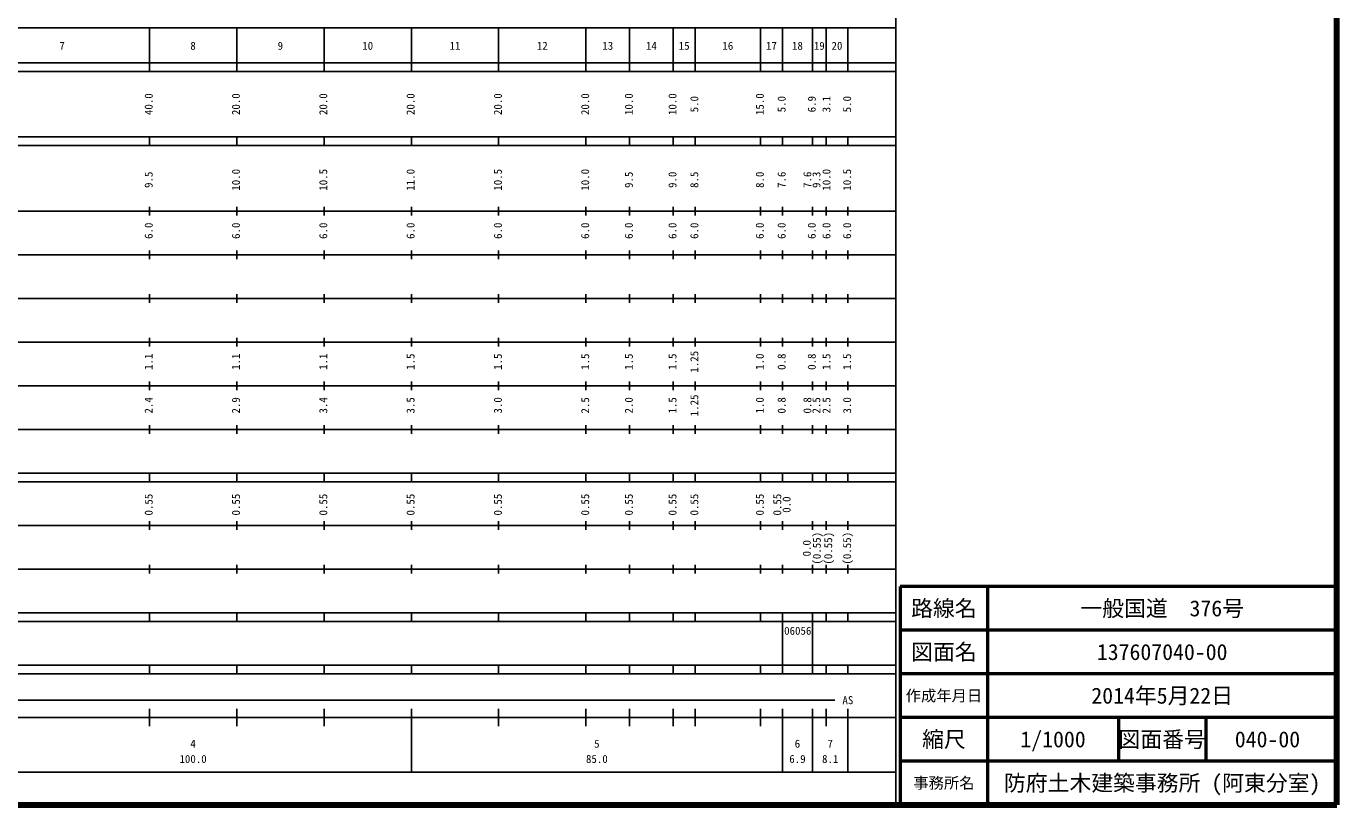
# Model space of a CAD drawing. Units: millimetres on the paper, enlarged 1000 times. Extents: x 40000 to 680000, y 20000 to 380000.
# Drawn here: x 379777 to 680000, y 20000 to 198357 of the extents above; entities that cross this region are included whole.
import ezdxf
from ezdxf.enums import TextEntityAlignment as Align

# ---------------------------------------------------------------- set-up
doc = ezdxf.new("R2010")
doc.units = ezdxf.units.MM
doc.header["$LTSCALE"] = 1000
for name, color, linetype, lineweight in [('M-TTL', 2, 'Continuous', 140), ('M-TTL-BAND', 7, 'Continuous', 25), ('M-TTL-FRAM', 2, 'Continuous', 50), ('M-TTL-LINE', 7, 'Continuous', 50)]:
    doc.layers.add(name, color=color, linetype=linetype, lineweight=lineweight)
doc.layers.add('M-TTL-TXT', color=7, linetype='Continuous')
doc.styles.add('ＭＳ ゴシック', font='')
doc.styles.get('ＭＳ ゴシック').set_extended_font_data('MS Gothic')

msp = doc.modelspace()

# ---------------------------------------------------------------- linework, layer by layer
at = {"layer": 'M-TTL'}
for p, q in [((680000, 20000), (680000, 380000)), ((40000, 20000), (680000, 20000))]:
    msp.add_line(p, q, dxfattribs=at)
at = {"layer": 'M-TTL-BAND'}
for p, q in [((579000, 20000), (579000, 370000)), ((68000, 198000), (579000, 198000)), ((408000, 188000), (408000, 198000)), ((428000, 188000), (428000, 198000)), ((448000, 188000), (448000, 198000)), ((468000, 188000), (468000, 198000)), ((488000, 188000), (488000, 198000)), ((508000, 188000), (508000, 198000)), ((518000, 188000), (518000, 198000)), ((528000, 188000), (528000, 198000)), ((533000, 188000), (533000, 198000)), ((548000, 188000), (548000, 198000)), ((553000, 188000), (553000, 198000)), ((559900, 188000), (559900, 198000)), ((563000, 188000), (563000, 198000)), ((568000, 188000), (568000, 198000)), ((40000, 190000), (579000, 190000)), ((40000, 188000), (579000, 188000)), ((40000, 173000), (579000, 173000)), ((408000, 171000), (408000, 173000)), ((428000, 171000), (428000, 173000)), ((448000, 171000), (448000, 173000)), ((468000, 171000), (468000, 173000)), ((488000, 171000), (488000, 173000)), ((508000, 171000), (508000, 173000)), ((518000, 171000), (518000, 173000)), ((528000, 171000), (528000, 173000)), ((533000, 171000), (533000, 173000)), ((548000, 171000), (548000, 173000)), ((553000, 171000), (553000, 173000)), ((559900, 171000), (559900, 173000)), ((563000, 171000), (563000, 173000)), ((568000, 171000), (568000, 173000)), ((40000, 171000), (579000, 171000)), ((408000, 155000), (408000, 157000)), ((428000, 155000), (428000, 157000)), ((448000, 155000), (448000, 157000)), ((468000, 155000), (468000, 157000)), ((488000, 155000), (488000, 157000)), ((508000, 155000), (508000, 157000)), ((518000, 155000), (518000, 157000)), ((528000, 155000), (528000, 157000)), ((533000, 155000), (533000, 157000)), ((548000, 155000), (548000, 157000)), ((553000, 155000), (553000, 157000)), ((559900, 155000), (559900, 157000)), ((563000, 155000), (563000, 157000)), ((568000, 155000), (568000, 157000)), ((40000, 156000), (579000, 156000)), ((46000, 146000), (579000, 146000)), ((408000, 145000), (408000, 147000)), ((428000, 145000), (428000, 147000)), ((448000, 145000), (448000, 147000)), ((468000, 145000), (468000, 147000)), ((488000, 145000), (488000, 147000)), ((508000, 145000), (508000, 147000)), ((518000, 145000), (518000, 147000)), ((528000, 145000), (528000, 147000)), ((533000, 145000), (533000, 147000)), ((548000, 145000), (548000, 147000)), ((553000, 145000), (553000, 147000)), ((559900, 145000), (559900, 147000)), ((563000, 145000), (563000, 147000)), ((568000, 145000), (568000, 147000)), ((52000, 136000), (579000, 136000)), ((408000, 135000), (408000, 137000)), ((428000, 135000), (428000, 137000)), ((448000, 135000), (448000, 137000)), ((468000, 135000), (468000, 137000)), ((488000, 135000), (488000, 137000)), ((508000, 135000), (508000, 137000)), ((518000, 135000), (518000, 137000)), ((528000, 135000), (528000, 137000)), ((533000, 135000), (533000, 137000)), ((548000, 135000), (548000, 137000)), ((553000, 135000), (553000, 137000)), ((559900, 135000), (559900, 137000)), ((563000, 135000), (563000, 137000)), ((568000, 135000), (568000, 137000)), ((408000, 125000), (408000, 127000)), ((428000, 125000), (428000, 127000)), ((448000, 125000), (448000, 127000)), ((468000, 125000), (468000, 127000)), ((488000, 125000), (488000, 127000)), ((508000, 125000), (508000, 127000)), ((518000, 125000), (518000, 127000)), ((528000, 125000), (528000, 127000)), ((533000, 125000), (533000, 127000)), ((548000, 125000), (548000, 127000)), ((553000, 125000), (553000, 127000)), ((559900, 125000), (559900, 127000)), ((563000, 125000), (563000, 127000)), ((568000, 125000), (568000, 127000)), ((46000, 126000), (579000, 126000)), ((52000, 116000), (579000, 116000)), ((408000, 115000), (408000, 117000)), ((428000, 115000), (428000, 117000)), ((448000, 115000), (448000, 117000)), ((468000, 115000), (468000, 117000)), ((488000, 115000), (488000, 117000)), ((508000, 115000), (508000, 117000)), ((518000, 115000), (518000, 117000)), ((528000, 115000), (528000, 117000)), ((533000, 115000), (533000, 117000)), ((548000, 115000), (548000, 117000)), ((553000, 115000), (553000, 117000)), ((559900, 115000), (559900, 117000)), ((563000, 115000), (563000, 117000)), ((568000, 115000), (568000, 117000)), ((46000, 106000), (579000, 106000)), ((408000, 105000), (408000, 107000)), ((428000, 105000), (428000, 107000)), ((448000, 105000), (448000, 107000)), ((468000, 105000), (468000, 107000)), ((488000, 105000), (488000, 107000)), ((508000, 105000), (508000, 107000)), ((518000, 105000), (518000, 107000)), ((528000, 105000), (528000, 107000)), ((533000, 105000), (533000, 107000)), ((548000, 105000), (548000, 107000)), ((553000, 105000), (553000, 107000)), ((559900, 105000), (559900, 107000)), ((563000, 105000), (563000, 107000)), ((568000, 105000), (568000, 107000)), ((40000, 96000), (579000, 96000)), ((40000, 94000), (579000, 94000)), ((408000, 94000), (408000, 96000)), ((428000, 94000), (428000, 96000)), ((448000, 94000), (448000, 96000)), ((468000, 94000), (468000, 96000)), ((488000, 94000), (488000, 96000)), ((508000, 94000), (508000, 96000)), ((518000, 94000), (518000, 96000)), ((528000, 94000), (528000, 96000)), ((533000, 94000), (533000, 96000)), ((548000, 94000), (548000, 96000)), ((553000, 94000), (553000, 96000)), ((559900, 94000), (559900, 96000)), ((563000, 94000), (563000, 96000)), ((568000, 94000), (568000, 96000)), ((408000, 83000), (408000, 85000)), ((428000, 83000), (428000, 85000)), ((448000, 83000), (448000, 85000)), ((468000, 83000), (468000, 85000)), ((488000, 83000), (488000, 85000)), ((508000, 83000), (508000, 85000)), ((518000, 83000), (518000, 85000)), ((528000, 83000), (528000, 85000)), ((533000, 83000), (533000, 85000)), ((548000, 83000), (548000, 85000)), ((553000, 83000), (553000, 85000)), ((559900, 83000), (559900, 85000)), ((563000, 83000), (563000, 85000)), ((568000, 83000), (568000, 85000)), ((49000, 84000), (579000, 84000)), ((40000, 74000), (579000, 74000)), ((408000, 73000), (408000, 75000)), ((428000, 73000), (428000, 75000)), ((448000, 73000), (448000, 75000)), ((468000, 73000), (468000, 75000)), ((488000, 73000), (488000, 75000)), ((508000, 73000), (508000, 75000)), ((518000, 73000), (518000, 75000)), ((528000, 73000), (528000, 75000)), ((533000, 73000), (533000, 75000)), ((548000, 73000), (548000, 75000)), ((553000, 73000), (553000, 75000)), ((559900, 73000), (559900, 75000)), ((563000, 73000), (563000, 75000)), ((568000, 73000), (568000, 75000)), ((40000, 64000), (579000, 64000)), ((408000, 62000), (408000, 64000)), ((428000, 62000), (428000, 64000)), ((448000, 62000), (448000, 64000)), ((468000, 62000), (468000, 64000)), ((488000, 62000), (488000, 64000)), ((508000, 62000), (508000, 64000)), ((518000, 62000), (518000, 64000)), ((528000, 62000), (528000, 64000)), ((533000, 62000), (533000, 64000)), ((548000, 62000), (548000, 64000)), ((553000, 62000), (553000, 64000)), ((559900, 62000), (559900, 64000)), ((563000, 62000), (563000, 64000)), ((568000, 62000), (568000, 64000)), ((40000, 62000), (579000, 62000)), ((553000, 52000), (553000, 62000)), ((559900, 52000), (559900, 62000)), ((40000, 52000), (579000, 52000)), ((408000, 50000), (408000, 52000)), ((428000, 50000), (428000, 52000)), ((448000, 50000), (448000, 52000)), ((468000, 50000), (468000, 52000)), ((488000, 50000), (488000, 52000)), ((508000, 50000), (508000, 52000)), ((518000, 50000), (518000, 52000)), ((528000, 50000), (528000, 52000)), ((533000, 50000), (533000, 52000)), ((548000, 50000), (548000, 52000)), ((553000, 50000), (553000, 52000)), ((559900, 50000), (559900, 52000)), ((563000, 50000), (563000, 52000)), ((568000, 50000), (568000, 52000)), ((40000, 50000), (579000, 50000)), ((71000, 44000), (565000, 44000)), ((40000, 40000), (579000, 40000)), ((408000, 38000), (408000, 42000)), ((428000, 38000), (428000, 42000)), ((448000, 38000), (448000, 42000)), ((468000, 27500), (468000, 42000)), ((488000, 38000), (488000, 42000)), ((508000, 38000), (508000, 42000)), ((518000, 38000), (518000, 42000)), ((528000, 38000), (528000, 42000)), ((533000, 38000), (533000, 42000)), ((548000, 38000), (548000, 42000)), ((553000, 27500), (553000, 42000)), ((559900, 27500), (559900, 42000)), ((563000, 38000), (563000, 42000)), ((568000, 27500), (568000, 42000)), ((68000, 27500), (579000, 27500))]:
    msp.add_line(p, q, dxfattribs=at)
at = {"layer": 'M-TTL-FRAM'}
for p, q in [((680000, 70000), (580000, 70000)), ((580000, 70000), (580000, 20000))]:
    msp.add_line(p, q, dxfattribs=at)
at = {"layer": 'M-TTL-LINE'}
for p, q in [((600000, 70000), (600000, 20000)), ((680000, 60000), (580000, 60000)), ((680000, 50000), (580000, 50000)), ((680000, 40000), (580000, 40000)), ((630000, 40000), (630000, 30000)), ((650000, 40000), (650000, 30000)), ((680000, 30000), (580000, 30000))]:
    msp.add_line(p, q, dxfattribs=at)

# ---------------------------------------------------------------- texts
at = {"layer": 'M-TTL-BAND', "style": 'ＭＳ ゴシック'}
for s, p in [('7', (388000, 192405)), ('8', (418000, 192405)), ('9', (438000, 192405)), ('10', (458000, 192405)), ('11', (478000, 192405)), ('12', (498000, 192405)), ('13', (513000, 192405)), ('14', (523000, 192405)), ('15', (530500, 192405)), ('16', (540500, 192405)), ('17', (550500, 192405)), ('18', (556450, 192405)), ('19', (561450, 192405)), ('20', (565500, 192405)), ('AS', (568000, 42500)), ('4', (418000, 32523)), ('5', (510500, 32523)), ('6', (556450, 32523)), ('7', (563950, 32523)), ('100.0', (418000, 29033)), ('85.0', (510500, 29033)), ('6.9', (556450, 29033)), ('8.1', (563950, 29033))]:
    msp.add_text(s, height=1833, dxfattribs=at).set_placement(p, align=Align.BOTTOM_CENTER)
for s, p in [('40.0', (409285, 180500)), ('20.0', (429285, 180500)), ('20.0', (449285, 180500)), ('20.0', (469285, 180500)), ('20.0', (489285, 180500)), ('20.0', (509285, 180500)), ('10.0', (519285, 180500)), ('10.0', (529285, 180500)), ('5.0', (534285, 180500)), ('15.0', (549285, 180500)), ('5.0', (554285, 180500)), ('6.9', (561185, 180500)), ('3.1', (564555, 180500)), ('5.0', (569285, 180500)), ('10.0', (429285, 163174)), ('10.5', (449285, 163174)), ('11.0', (469285, 163174)), ('10.5', (489285, 163174)), ('10.0', (509285, 163174)), ('10.0', (564555, 163174)), ('10.5', (569285, 163174)), ('9.5', (409285, 163174)), ('9.5', (519285, 163174)), ('9.0', (529285, 163174)), ('8.5', (534285, 163174)), ('8.0', (549285, 163174)), ('7.6', (554285, 163174)), ('7.6', (560185, 163174)), ('9.3', (562265, 163174)), ('6.0', (409285, 151500)), ('6.0', (429285, 151500)), ('6.0', (449285, 151500)), ('6.0', (469285, 151500)), ('6.0', (489285, 151500)), ('6.0', (509285, 151500)), ('6.0', (519285, 151500)), ('6.0', (529285, 151500)), ('6.0', (534285, 151500)), ('6.0', (549285, 151500)), ('6.0', (554285, 151500)), ('6.0', (561185, 151500)), ('6.0', (564555, 151500)), ('6.0', (569285, 151500)), ('1.1', (409285, 121500)), ('1.1', (429285, 121500)), ('1.1', (449285, 121500)), ('1.5', (469285, 121500)), ('1.5', (489285, 121500)), ('1.5', (509285, 121500)), ('1.5', (519285, 121500)), ('1.5', (529285, 121500)), ('1.25', (534285, 121500)), ('1.0', (549285, 121500)), ('0.8', (554285, 121500)), ('0.8', (561185, 121500)), ('1.5', (564555, 121500)), ('1.5', (569285, 121500)), ('2.4', (409285, 111500)), ('2.9', (429285, 111500)), ('3.4', (449285, 111500)), ('3.5', (469285, 111500)), ('3.0', (489285, 111500)), ('2.5', (509285, 111500)), ('2.0', (519285, 111500)), ('1.5', (529285, 111500)), ('1.25', (534285, 111500)), ('1.0', (549285, 111500)), ('0.8', (554285, 111500)), ('0.8', (560185, 111500)), ('2.5', (562246, 111500)), ('2.5', (564555, 111500)), ('3.0', (569285, 111500)), ('0.55', (409285, 88764)), ('0.55', (429285, 88764)), ('0.55', (449285, 88764)), ('0.55', (469285, 88764)), ('0.55', (489285, 88764)), ('0.55', (509285, 88764)), ('0.55', (519285, 88764)), ('0.55', (529285, 88764)), ('0.55', (534285, 88764)), ('0.55', (549285, 88764)), ('0.55', (553285, 88764)), ('0.0', (555419, 88764)), ('(0.55)', (562344, 78764)), ('(0.55)', (564951, 78764)), ('(0.55)', (569285, 78764)), ('0.0', (560043, 78764))]:
    msp.add_text(s, height=1833, rotation=90, dxfattribs=at).set_placement(p, align=Align.BOTTOM_CENTER)
msp.add_text('06056', height=1833, dxfattribs=at).set_placement((553403, 58405), align=Align.BOTTOM_LEFT)
at = {"layer": 'M-TTL-TXT', "style": 'ＭＳ ゴシック'}
for s, height, p in [('路線名', 3666, (590000, 65000)), ('路線名', 3666, (590000, 65000)), ('一般国道\u3000376号', 3666, (640000, 65000)), ('図面名', 3666, (590000, 55000)), ('図面名', 3666, (590000, 55000)), ('137607040-00', 3666, (640000, 55000)), ('作成年月日', 2566, (590000, 45000)), ('作成年月日', 2566, (590000, 45000)), ('2014年5月22日', 3666, (640000, 45000)), ('縮尺', 3666, (590000, 35000)), ('縮尺', 3666, (590000, 35000)), ('1/1000', 3666, (615000, 35000)), ('図面番号', 3666, (640000, 35000)), ('図面番号', 3666, (640000, 35000)), ('040-00', 3666, (664125, 35000)), ('防府土木建築事務所 (阿東分室)', 3666, (640000, 25000)), ('事務所名', 2566, (590000, 25000)), ('事務所名', 2566, (590000, 25000))]:
    msp.add_text(s, height=height, dxfattribs=at).set_placement(p, align=Align.MIDDLE_CENTER)

doc.saveas('drawing.dxf')
